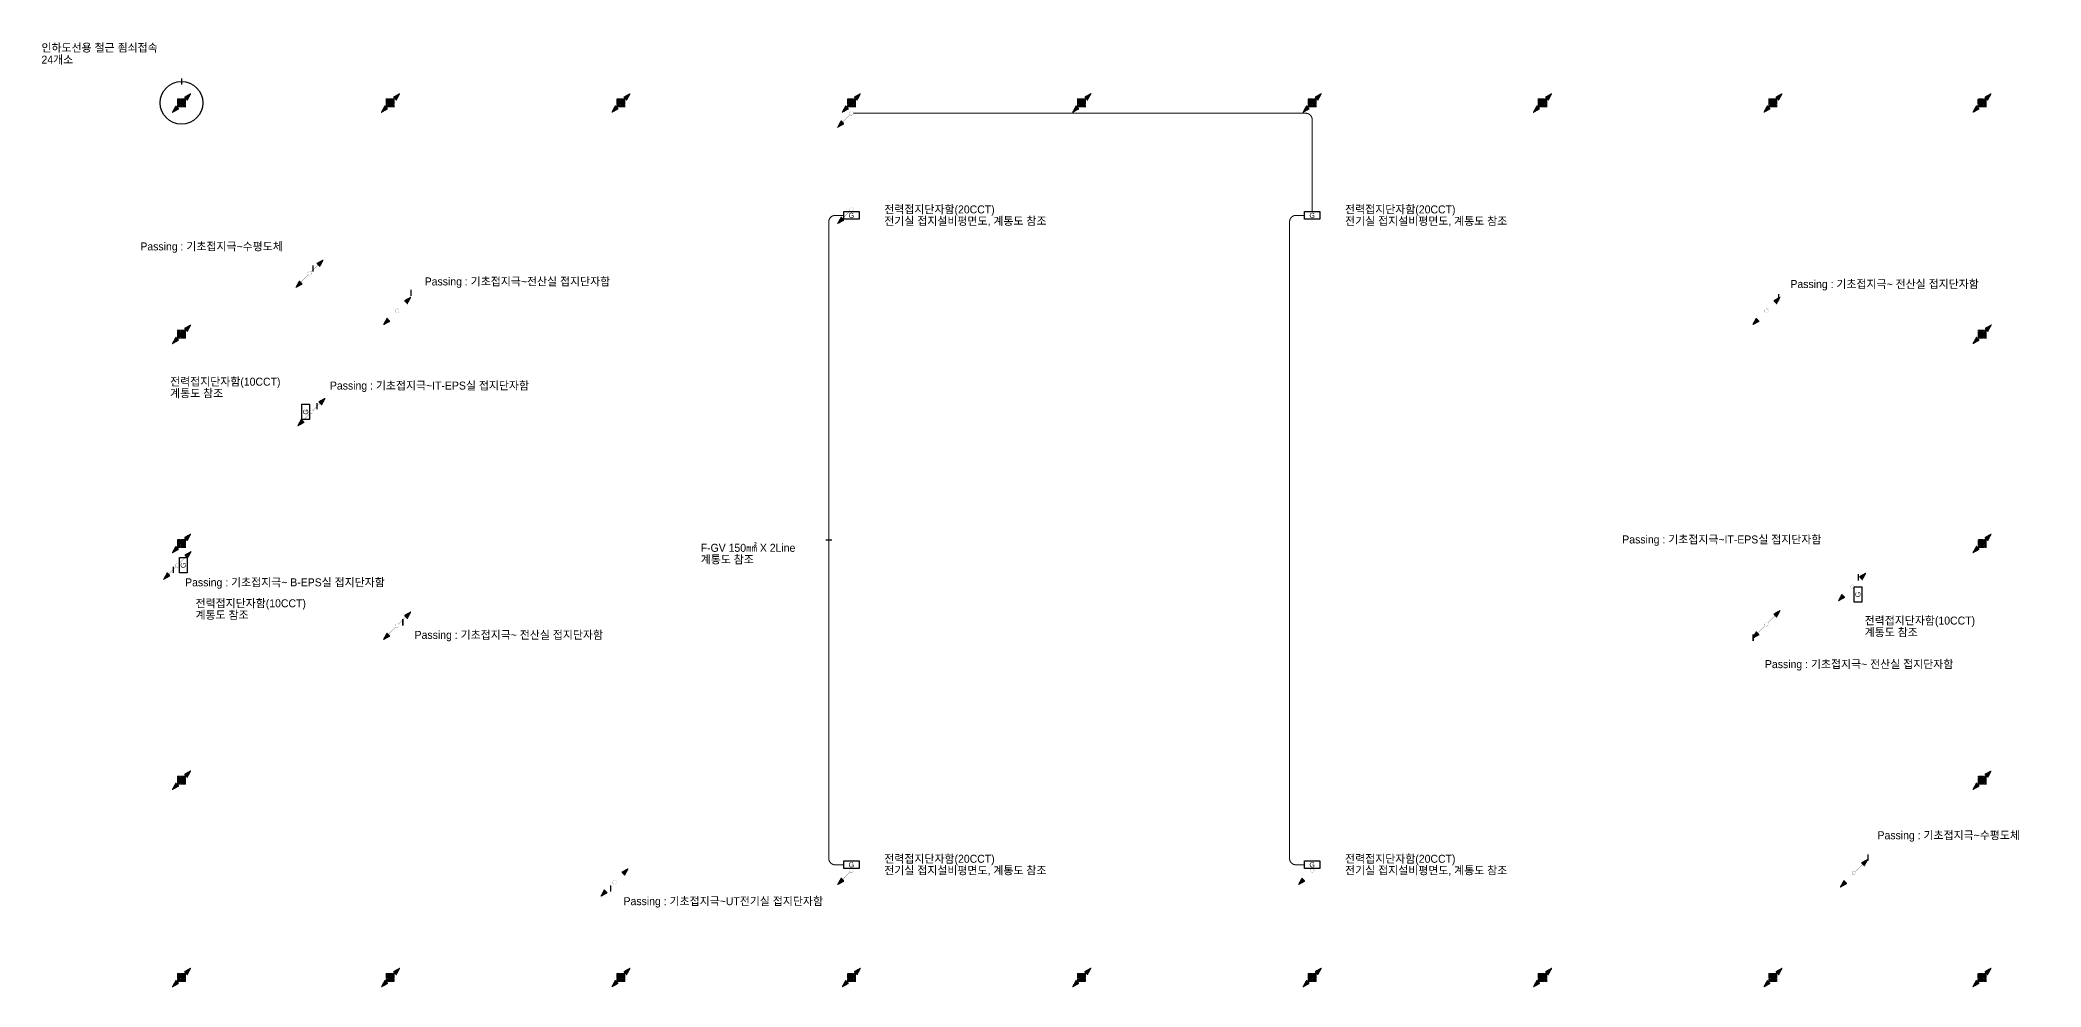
# Model space of a CAD drawing. Header units: millimetres. Extents: x 81900 to 502050, y -708375 to 1238700.
# Drawn here: x 85922 to 179717, y 463557 to 507947 of the extents above; entities that cross this region are included whole.
import ezdxf
from ezdxf.enums import TextEntityAlignment as Align

# ---------------------------------------------------------------- set-up
doc = ezdxf.new("R2010")
doc.units = ezdxf.units.MM
doc.header["$LTSCALE"] = 150
doc.set_wipeout_variables(frame=1)
doc.linetypes.add('C2', pattern=[18.5, 13.5, -2, 1, -2])
doc.layers.get('0').update_dxf_attribs({"lineweight": 0})
for name, color, linetype in [('------02 Etc Panel', 3, 'Continuous'), ('------99 Grounding and Lightning', 3, 'Continuous'), ('-----09 E-WIRE-GV', 2, 'Continuous'), ('-----20 General Symbol', 3, 'Continuous'), ('-----29 Indicator', 1, 'Continuous'), ('-----30 Text', 2, 'Continuous')]:
    doc.layers.add(name, color=color, linetype=linetype)
doc.styles.add('ELEC', font='')
doc.styles.get('ELEC').set_extended_font_data('Dotum')
pattern_1 = [(180, (845852.563, 610254.6404), (-1e-14, -6.25), [])]

# ---------------------------------------------------------------- blocks, each defined once
blk = doc.blocks.new('구조체접속')
h = blk.add_hatch()
h.set_pattern_fill('ANGLE', color=1, scale=200)
h.set_pattern_definition([(0, (0, 0), (0, 55), [40, -15]), (90, (0, 0), (-55, 3e-15), [40, -15])])
h.paths.add_polyline_path([(168, 168), (-168, 168), (-168, -168), (168, -168)])
at = {"color": 1}
for p, q in [((166, 168), (168, 166)), ((-168, -166), (-166, -168))]:
    blk.add_line(p, q, dxfattribs=at)
at = {"color": 1, "const_width": 2}
blk.add_lwpolyline([(168, 168), (-168, 168), (-168, -168), (168, -168)], close=True, dxfattribs=at)
blk = doc.blocks.new("'인하도선용 수직철근 또는 철골")
h = blk.add_hatch()
h.set_pattern_fill('ANSI31', color=256, scale=50, angle=135)
h.set_pattern_definition(pattern_1)
h.paths.add_polyline_path([(291, 293), (180, 89), (88, 181)])
h = blk.add_hatch()
h.set_pattern_fill('ANSI31', color=256, scale=50, angle=135)
h.set_pattern_definition(pattern_1)
h.paths.add_polyline_path([(-291, -293), (-180, -89), (-88, -181)])
at = {"const_width": 3.93}
for points in [[(293, 293), (181, 88), (88, 181), (293, 293)], [(-293, -293), (-181, -88), (-88, -181), (-293, -293)]]:
    blk.add_lwpolyline(points, dxfattribs=at)
at = {"xscale": 0.8, "yscale": 0.8, "zscale": 0.8}
blk.add_blockref('구조체접속', (0, 0), dxfattribs=at)
blk = doc.blocks.new('입상입하1')
h = blk.add_hatch()
h.set_pattern_fill('ANSI31', color=256, scale=50, angle=135)
h.set_pattern_definition([(180, (845993.8846, 610394.13), (-1e-14, -6.25), [])])
h.paths.add_polyline_path([(432, 432), (321, 228), (229, 321)])
at = {"const_width": 3.93}
blk.add_lwpolyline([(0, 61, -1), (0, -61, -1), (0, 61)], format="xyb", dxfattribs=at)
for points in [[(43, 43), (275, 275)], [(434, 433), (322, 227), (229, 321), (434, 433)]]:
    blk.add_lwpolyline(points, dxfattribs=at)
blk = doc.blocks.new('C01')
blk.add_lwpolyline([(-300, 0), (-300, 300), (300, 300), (300, 0)], close=True)
at = {"style": 'ELEC'}
blk.add_text('G', height=200, dxfattribs=at).set_placement((0, 150), align=Align.MIDDLE)

msp = doc.modelspace()

# ---------------------------------------------------------------- linework, layer by layer
at = {"layer": '-----09 E-WIRE-GV', "color": 1, "linetype": 'C2', "ltscale": 0.3, "const_width": 50}
for points in [[(123594, 499725), (123194, 499725, 0.414214), (122894, 499425), (122894, 469585, 0.414214), (123194, 469285), (123594, 469285)], [(145194, 499725), (144794, 499725, 0.414214), (144494, 499425), (144494, 469585, 0.414214), (144794, 469285), (145194, 469285)]]:
    msp.add_lwpolyline(points, format="xyb", dxfattribs=at)
at = {"layer": '-----29 Indicator', "elevation": 0}
msp.add_lwpolyline([(98339, 498244, 0, 0, 0), (98723, 498244, 0, 0, 0), (98723, 497381, 64.2, 64.2, 0), (98723, 497081, 0, 0, 0)], format="xyseb", dxfattribs=at)
at = {"layer": '-----29 Indicator'}
msp.add_lwpolyline([(121880, 484505, 0, 0, 0), (122743, 484505, 64.2, 64.2, 0), (123044, 484505, 0, 0, 0)], format="xyseb", dxfattribs=at)
msp.add_circle((92557, 505002), 1000, dxfattribs=at)

# ---------------------------------------------------------------- block references
at = {"layer": '------02 Etc Panel'}
for p, xscale, yscale, zscale in [((123954, 499545), 1.199999999953434, 1.199999999953434, 1.199999999953434), ((145554, 499545), 1.199999999953434, 1.199999999953434, 1.199999999953434), ((123954, 469105), 1.199999999953434, 1.199999999953434, 1.199999999953434), ((145554, 469105), 1.2, 1.2, 1.2)]:
    msp.add_blockref('C01', p, dxfattribs=dict(at, xscale=xscale, yscale=yscale, zscale=zscale))
at = {"layer": '------02 Etc Panel', "xscale": 1.199999999953434, "yscale": 1.199999999953434, "zscale": 1.199999999953434, "rotation": 90}
for p in [(98554, 490516), (92814, 483325), (171314, 481955)]:
    msp.add_blockref('C01', p, dxfattribs=at)
at = {"layer": '------99 Grounding and Lightning', "xscale": 1.5, "yscale": 1.5, "zscale": 1.5}
for p in [(92557, 505002), (102354, 505005), (113154, 505005), (123954, 505005), (134754, 505005), (145554, 505005), (156354, 505005), (167154, 505005), (176950, 505002), (92557, 494158), (176957, 494158), (92554, 484355), (176954, 484355), (92557, 473258), (176957, 473258), (92557, 464008), (102354, 464005), (113154, 464008), (123954, 464008), (134754, 464008), (145554, 464008), (156354, 464005), (167154, 464005), (176950, 464008)]:
    msp.add_blockref("'인하도선용 수직철근 또는 철골", p, dxfattribs=at)
at = {"layer": '-----20 General Symbol', "xscale": 1.5, "yscale": 1.5, "zscale": 1.5, "rotation": 180}
for p in [(123954, 504513), (123954, 499997), (98557, 497002), (102662, 495255), (166846, 495255), (98646, 490516), (92362, 483325), (170862, 482315), (102662, 480497), (166846, 480563), (145554, 469013), (170957, 468899), (112849, 468462)]:
    msp.add_blockref('입상입하1', p, dxfattribs=at)
at = {"layer": '-----20 General Symbol', "xscale": 1.5, "yscale": 1.5, "zscale": 1.5}
for p in [(98557, 497002), (102662, 495255), (166846, 495255), (98646, 490516), (92362, 483325), (170862, 482315), (166846, 480563), (102662, 480497), (112849, 468462), (170957, 468902)]:
    msp.add_blockref('입상입하1', p, dxfattribs=at)

# ---------------------------------------------------------------- wipeouts: each hides what was drawn before it
for points in [[(85922, 507947), (92172, 507947), (92172, 506697), (85922, 506697)], [(125314, 500350), (134211, 500350), (134211, 499100), (125314, 499100)], [(146914, 500350), (155811, 500350), (155811, 499100), (146914, 499100)], [(103797, 497012), (113857, 497012), (113857, 496262), (103797, 496262)], [(159967, 484918), (170670, 484918), (170670, 484168), (159967, 484168)], [(93074, 481905), (98989, 481905), (98989, 480655), (93074, 480655)], [(171315, 481095), (177268, 481095), (177268, 479845), (171315, 479845)], [(171993, 471018), (179717, 471018), (179717, 470268), (171993, 470268)], [(125314, 469910), (134211, 469910), (134211, 468660), (125314, 468660)], [(146914, 469910), (155811, 469910), (155811, 468660), (146914, 468660)]]:
    msp.add_wipeout(points).dxf.layer = '-----29 Indicator'
msp.add_wipeout([(166715, 479054), (176937, 479054), (176937, 478304), (166715, 478304)]).translate(0, 0, 0).dxf.layer = '-----29 Indicator'

# ---------------------------------------------------------------- next in the draw order: linework, layer by layer
at = {"layer": '-----09 E-WIRE-GV', "color": 1, "linetype": 'C2', "ltscale": 0.3, "const_width": 50}
msp.add_lwpolyline([(145554, 499905), (145554, 504213, 0.414214), (145254, 504513), (124046, 504513)], format="xyb", dxfattribs=at)
at = {"layer": '-----29 Indicator', "elevation": 0}
for points in [[(92172, 507309, 0, 0, 0), (92557, 507309, 0, 0, 0), (92557, 506152, 64.2, 64.2, 0), (92557, 505852, 0, 0, 0)], [(103797, 496637, 0, 0, 0), (103308, 496637, 0, 0, 0), (103308, 496245, 64.2, 64.2, 0), (103308, 495944, 0, 0, 0)], [(166715, 478679, 0, 0, 0), (166226, 478679, 0, 0, 0), (166226, 479783, 64.2, 64.2, 0), (166226, 480083, 0, 0, 0)], [(171993, 470643, 0, 0, 0), (171609, 470643, 0, 0, 0), (171609, 469780, 64.2, 64.2, 0), (171609, 469479, 0, 0, 0)]]:
    msp.add_lwpolyline(points, format="xyseb", dxfattribs=at)
at = {"layer": '-----29 Indicator'}
msp.add_lwpolyline([(170670, 484543, 0, 0, 0), (171159, 484543, 0, 0, 0), (171159, 482911, 64.2, 64.2, 0), (171159, 482610, 0, 0, 0)], format="xyseb", dxfattribs=at)

# ---------------------------------------------------------------- next in the draw order: texts
at = {"layer": '-----30 Text', "style": 'ELEC'}
for s, p in [('인하도선용 철근 죔쇠접속', (85990, 507585)), ('24개소', (85990, 507027)), ('전력접지단자함(20CCT)', (125496, 500007)), ('전력접지단자함(20CCT)', (147096, 500007)), ('전기실 접지설비평면도, 계통도 참조', (125496, 499463)), ('전기실 접지설비평면도, 계통도 참조', (147096, 499463)), ('Passing : 기초접지극~전산실 접지단자함', (103955, 496630)), ('Passing : 기초접지극~IT-EPS실 접지단자함', (160090, 484536)), ('계통도 참조', (93211, 480999)), ('전력접지단자함(10CCT)', (93211, 481543)), ('계통도 참조', (171452, 480188)), ('전력접지단자함(10CCT)', (171452, 480733)), ('Passing : 기초접지극~ 전산실 접지단자함', (166778, 478691, 0)), ('Passing : 기초접지극~수평도체', (172055, 470670)), ('전력접지단자함(20CCT)', (125496, 469567)), ('전기실 접지설비평면도, 계통도 참조', (125496, 469023)), ('전력접지단자함(20CCT)', (147096, 469567)), ('전기실 접지설비평면도, 계통도 참조', (147096, 469023))]:
    msp.add_text(s, height=375, dxfattribs=at).set_placement(p, align=Align.MIDDLE_LEFT)

# ---------------------------------------------------------------- next in the draw order: wipeouts: each hides what was drawn before it
for points in [[(90565, 498619), (98339, 498619), (98339, 497869), (90565, 497869)], [(167909, 496871), (178132, 496871), (178132, 496121), (167909, 496121)], [(91882, 492293), (97810, 492293), (97810, 491043), (91882, 491043)], [(99389, 492130), (110092, 492130), (110092, 491380), (99389, 491380)], [(116755, 484505), (121880, 484505), (121880, 483255), (116755, 483255)], [(103418, 480427), (113641, 480427), (113641, 479677), (103418, 479677)], [(113158, 467943), (123863, 467943), (123863, 467193), (113158, 467193)]]:
    msp.add_wipeout(points).dxf.layer = '-----29 Indicator'

# ---------------------------------------------------------------- next in the draw order: linework, layer by layer
at = {"layer": '-----29 Indicator'}
for points in [[(167909, 496496, 0, 0, 0), (167420, 496496, 0, 0, 0), (167420, 496046, 64.2, 64.2, 0), (167420, 495746, 0, 0, 0)], [(99389, 491755, 0, 0, 0), (98900, 491755, 0, 0, 0), (98900, 490939, 64.2, 64.2, 0), (98900, 490638, 0, 0, 0)], [(103418, 480052, 0, 0, 0), (102929, 480052, 0, 0, 0), (102929, 480501, 64.2, 64.2, 0), (102929, 480802, 0, 0, 0)], [(113158, 467568, 0, 0, 0), (112669, 467568, 0, 0, 0), (112669, 468018, 64.2, 64.2, 0), (112669, 468318, 0, 0, 0)]]:
    msp.add_lwpolyline(points, format="xyseb", dxfattribs=at)

# ---------------------------------------------------------------- next in the draw order: block references
at = {"layer": '-----20 General Symbol', "xscale": 1.5, "yscale": 1.5, "zscale": 1.5, "rotation": 180}
msp.add_blockref('입상입하1', (123954, 469013), dxfattribs=at)

# ---------------------------------------------------------------- next in the draw order: texts
at = {"layer": '-----30 Text', "style": 'ELEC'}
for s, p in [('Passing : 기초접지극~수평도체', (90627, 498272)), ('Passing : 기초접지극~ 전산실 접지단자함', (167973, 496508)), ('계통도 참조', (92019, 491386)), ('전력접지단자함(10CCT)', (92019, 491931)), ('Passing : 기초접지극~IT-EPS실 접지단자함', (99511, 491748)), ('F-GV 150㎟ X 2Line ', (116892, 484143)), ('계통도 참조', (116892, 483598)), ('Passing : 기초접지극~ 전산실 접지단자함', (103482, 480063)), ('Passing : 기초접지극~UT전기실 접지단자함', (113276, 467580))]:
    msp.add_text(s, height=375, dxfattribs=at).set_placement(p, align=Align.MIDDLE_LEFT)

# ---------------------------------------------------------------- next in the draw order: wipeouts: each hides what was drawn before it
msp.add_wipeout([(92659, 482888), (103362, 482888), (103362, 482138), (92659, 482138)]).dxf.layer = '-----29 Indicator'

# ---------------------------------------------------------------- next in the draw order: linework, layer by layer
at = {"layer": '-----29 Indicator'}
msp.add_lwpolyline([(92659, 482513, 0, 0, 0), (92170, 482513, 0, 0, 0), (92170, 482962, 64.2, 64.2, 0), (92170, 483263, 0, 0, 0)], format="xyseb", dxfattribs=at)

# ---------------------------------------------------------------- next in the draw order: texts
at = {"layer": '-----30 Text', "style": 'ELEC'}
msp.add_text('Passing : 기초접지극~ B-EPS실 접지단자함', height=375, dxfattribs=at).set_placement((92723, 482525), align=Align.MIDDLE_LEFT)

doc.saveas('drawing.dxf')
